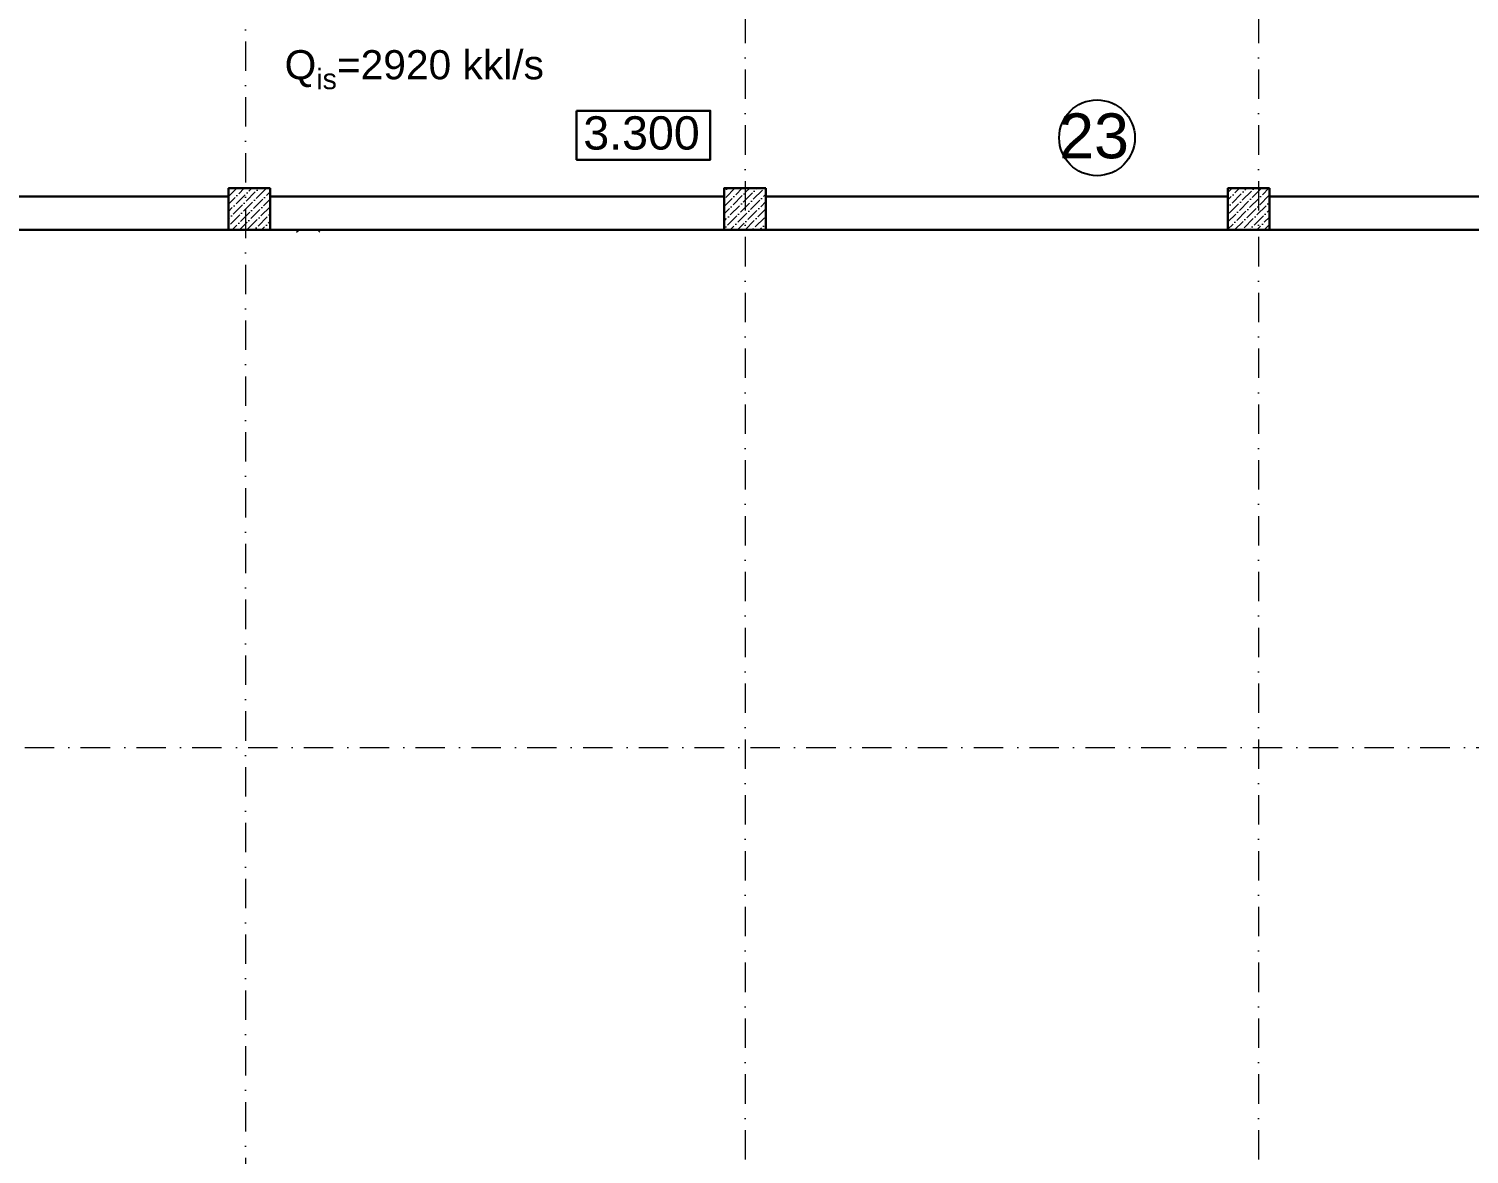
# Model space of a CAD drawing. Header units: millimetres. Extents: x 895788 to 1136524, y -21936 to 400945.
# Drawn here: x 941339 to 958638, y 231185 to 244699 of the extents above; entities that cross this region are included whole.
import ezdxf

# ---------------------------------------------------------------- set-up
doc = ezdxf.new("R2010")
doc.units = ezdxf.units.MM
doc.linetypes.add('Штрихпунктирная', pattern=[670.277762, 352.777767, -176.388884, 0, -141.111112])
for name, color, linetype, lineweight in [('0_Pen_No__7', 7, 'Continuous', 60), ('M-2 keramitin shtrixi_Ном._пера__21_Pen_No__1', 7, 'Continuous', 15), ('оси_Ном._пера__1', 7, 'Continuous', 15), ('оси_Ном._пера__242_Pen_No__21', 7, 'Continuous', 30), ('перегородка_Ном._пера__7', 7, 'Continuous', 60)]:
    doc.layers.add(name, color=color, linetype=linetype, lineweight=lineweight)
doc.styles.add('GENERATED_STYLE_1', font='times.ttf')
doc.styles.get("Standard").update_dxf_attribs({"font": 'arial.ttf', "height": 400})
doc.styles.add('СГЕНЕРИР_СТИЛЬ_1', font='arial.ttf')

msp = doc.modelspace()

# ---------------------------------------------------------------- hatches: boundary and pattern name
at = {"lineweight": 9}
h = msp.add_hatch(dxfattribs=at)
h.set_pattern_fill('ANSI36', color=256, scale=500)
h.set_pattern_definition([(45, (-778496.52, 2699184.836), (33.1456304, 121.533978), [156.25, -31.25, 0, -31.25])])
h.paths.add_polyline_path([(943738.113, 242784.755), (943738.113, 242284.755), (944238.113, 242284.755), (944238.113, 242784.755)])
h = msp.add_hatch(dxfattribs=at)
h.set_pattern_fill('ANSI36', color=256, scale=500)
h.set_pattern_definition([(45, (-784448.28, 2699184.836), (33.1456304, 121.533978), [156.25, -31.25, 0, -31.25])])
h.paths.add_polyline_path([(949689.873, 242784.755), (949689.873, 242284.755), (950189.873, 242284.755), (950189.873, 242784.755)])
h = msp.add_hatch(dxfattribs=at)
h.set_pattern_fill('ANSI36', color=256, scale=500)
h.set_pattern_definition([(45, (-790498.28, 2699184.836), (33.1456304, 121.533978), [156.25, -31.25, 0, -31.25])])
h.paths.add_polyline_path([(955739.873, 242784.755), (955739.873, 242284.755), (956239.873, 242284.755), (956239.873, 242784.755)])

# ---------------------------------------------------------------- linework, layer by layer
at = {"color": 3, "lineweight": 30}
for points in [[(944238.113, 242784.755), (943738.113, 242784.755), (943738.113, 242284.755), (944238.113, 242284.755)], [(950189.873, 242784.755), (949689.873, 242784.755), (949689.873, 242284.755), (950189.873, 242284.755)], [(956239.873, 242784.755), (955739.873, 242784.755), (955739.873, 242284.755), (956239.873, 242284.755)]]:
    msp.add_lwpolyline(points, close=True, dxfattribs=at)
at = {"color": 0, "lineweight": 30}
for points in [[(943738.113, 242284.755), (938140.068, 242284.755), (938140.068, 242684.755), (943738.113, 242684.755)], [(949689.873, 242284.755), (944238.113, 242284.755), (944238.113, 242684.755), (949689.873, 242684.755)], [(955739.873, 242284.755), (950189.873, 242284.755), (950189.873, 242684.755), (955739.873, 242684.755)], [(961740.068, 242284.755), (956239.873, 242284.755), (956239.873, 242684.755), (961740.068, 242684.755)]]:
    msp.add_lwpolyline(points, close=True, dxfattribs=at)
at = {"color": 0, "lineweight": 25}
msp.add_circle((954168.242, 243390.659), 454.873, dxfattribs=at)
at = {"layer": 'M-2 keramitin shtrixi_Ном._пера__21_Pen_No__1', "color": 7, "linetype": 'Continuous', "lineweight": 15}
for p, q in [((944556.031, 242257.044), (944580.521, 242279.563)), ((944809.882, 242279.563), (944834.372, 242257.044))]:
    msp.add_line(p, q, dxfattribs=at)
at = {"layer": 'оси_Ном._пера__1', "linetype": 'Штрихпунктирная'}
msp.add_line((919839.368, 236070.247), (969437.802, 236070.247), dxfattribs=at)
at = {"layer": 'оси_Ном._пера__1', "linetype": 'Штрихпунктирная', "flags": 128}
for points in [[(949941.965, 254936.935), (949941.965, 214501.291), (949941.965, 212909.105)], [(956107.423, 254936.935), (956107.423, 214501.291), (956107.423, 212909.105)], [(943940.919, 254603.557), (943940.919, 214167.912), (943940.919, 212575.726)]]:
    msp.add_lwpolyline(points, dxfattribs=at)
at = {"layer": 'оси_Ном._пера__242_Pen_No__21', "color": 7, "linetype": 'Continuous', "lineweight": 30, "flags": 128}
msp.add_lwpolyline([(947919.008, 243716.447), (949522.704, 243716.447), (949522.704, 243126.622), (947919.008, 243126.622)], close=True, dxfattribs=at)

# ---------------------------------------------------------------- texts
at = {"color": 1, "lineweight": 0, "insert": (947525.814, 244443.215), "char_height": 350, "attachment_point": 3}
msp.add_mtext_dynamic_manual_height_columns('\\A1;{\\fArial|b0|i0|c238|p34;\\C256;Q\\H0.7x;\\S^ is;\\H1.4286x;=2920 kkl/s}', width=10701.33594, gutter_width=12.5, heights=[0], dxfattribs=at)
at = {"layer": '0_Pen_No__7', "color": 7, "linetype": 'Continuous', "lineweight": 60, "insert": (948697.924, 243446.132), "char_height": 400, "attachment_point": 5, "style": 'GENERATED_STYLE_1'}
msp.add_mtext('\\A1;\\pxqc;{\\fArial|b0|i0|c238|p34;3\\fArial|b0|i0|c204|p34;.\\fArial|b0|i0|c238|p34;3\\fArial|b0|i0|c204|p34;00}', dxfattribs=at)
at = {"layer": 'перегородка_Ном._пера__7', "linetype": 'Continuous', "insert": (954551.982, 243684.114), "char_height": 540, "attachment_point": 3, "style": 'СГЕНЕРИР_СТИЛЬ_1'}
msp.add_mtext('{\\fArial|b0|i0|c238|p38;23}', dxfattribs=at)

doc.saveas('drawing.dxf')
